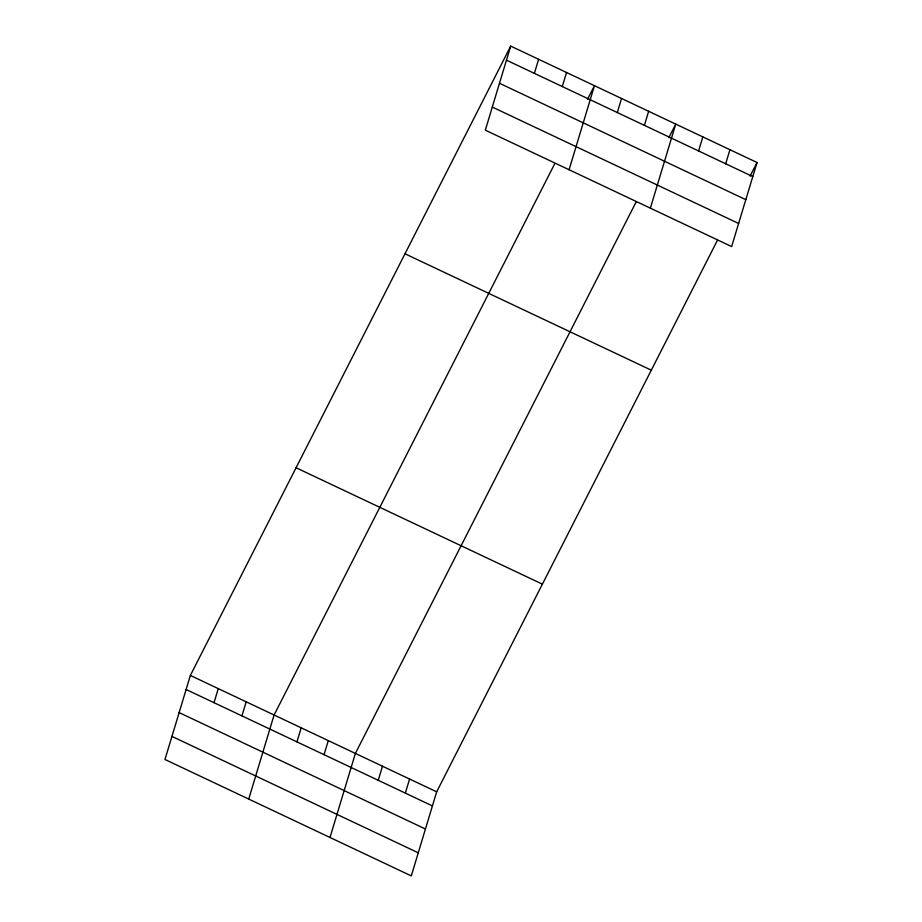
<?xml version="1.0" encoding="UTF-8"?>
<svg xmlns="http://www.w3.org/2000/svg" width="922" height="922" viewBox="0 0 922 922"><rect width="100%" height="100%" fill="white"/><g stroke="black" fill="none" stroke-linecap="round" stroke-linejoin="round"><path stroke-width="1.38" d="M510.707 46.1L485.329 130.163L731.642 246.566L757.031 162.514L510.707 46.1L190.358 675.434L164.969 759.486L411.293 875.9L436.671 791.837L717.385 240.388M214.019 702.691L218.272 688.619M241.933 715.887L246.186 701.815M248.721 799.074L274.099 715.011L554.813 163.563M296.953 741.876L301.194 727.815M324.048 754.68L328.29 740.62M534.38 73.357L538.621 59.296M330.007 837.487L355.385 753.424L636.099 201.976M562.293 86.553L566.546 72.481M378.239 780.3L382.48 766.228M569.081 169.74L594.459 85.677L587.533 99.276M405.334 793.104L409.575 779.032M617.302 112.553L621.555 98.481M644.397 125.357L648.65 111.285M650.367 208.153L675.745 124.09L668.819 137.689M698.588 150.966L702.841 136.894M725.683 163.77L729.936 149.698M750.105 176.102L757.031 162.514M506.466 60.172L752.778 176.575M499.493 83.268L745.806 199.671M492.302 107.067L738.626 223.47M404.988 253.781L651.312 370.183M296.066 467.754L542.39 584.156M190.358 675.434L436.671 791.837M186.106 689.495L432.418 805.909M179.133 712.591L425.445 829.005M171.941 736.39L418.265 852.804"/></g></svg>
